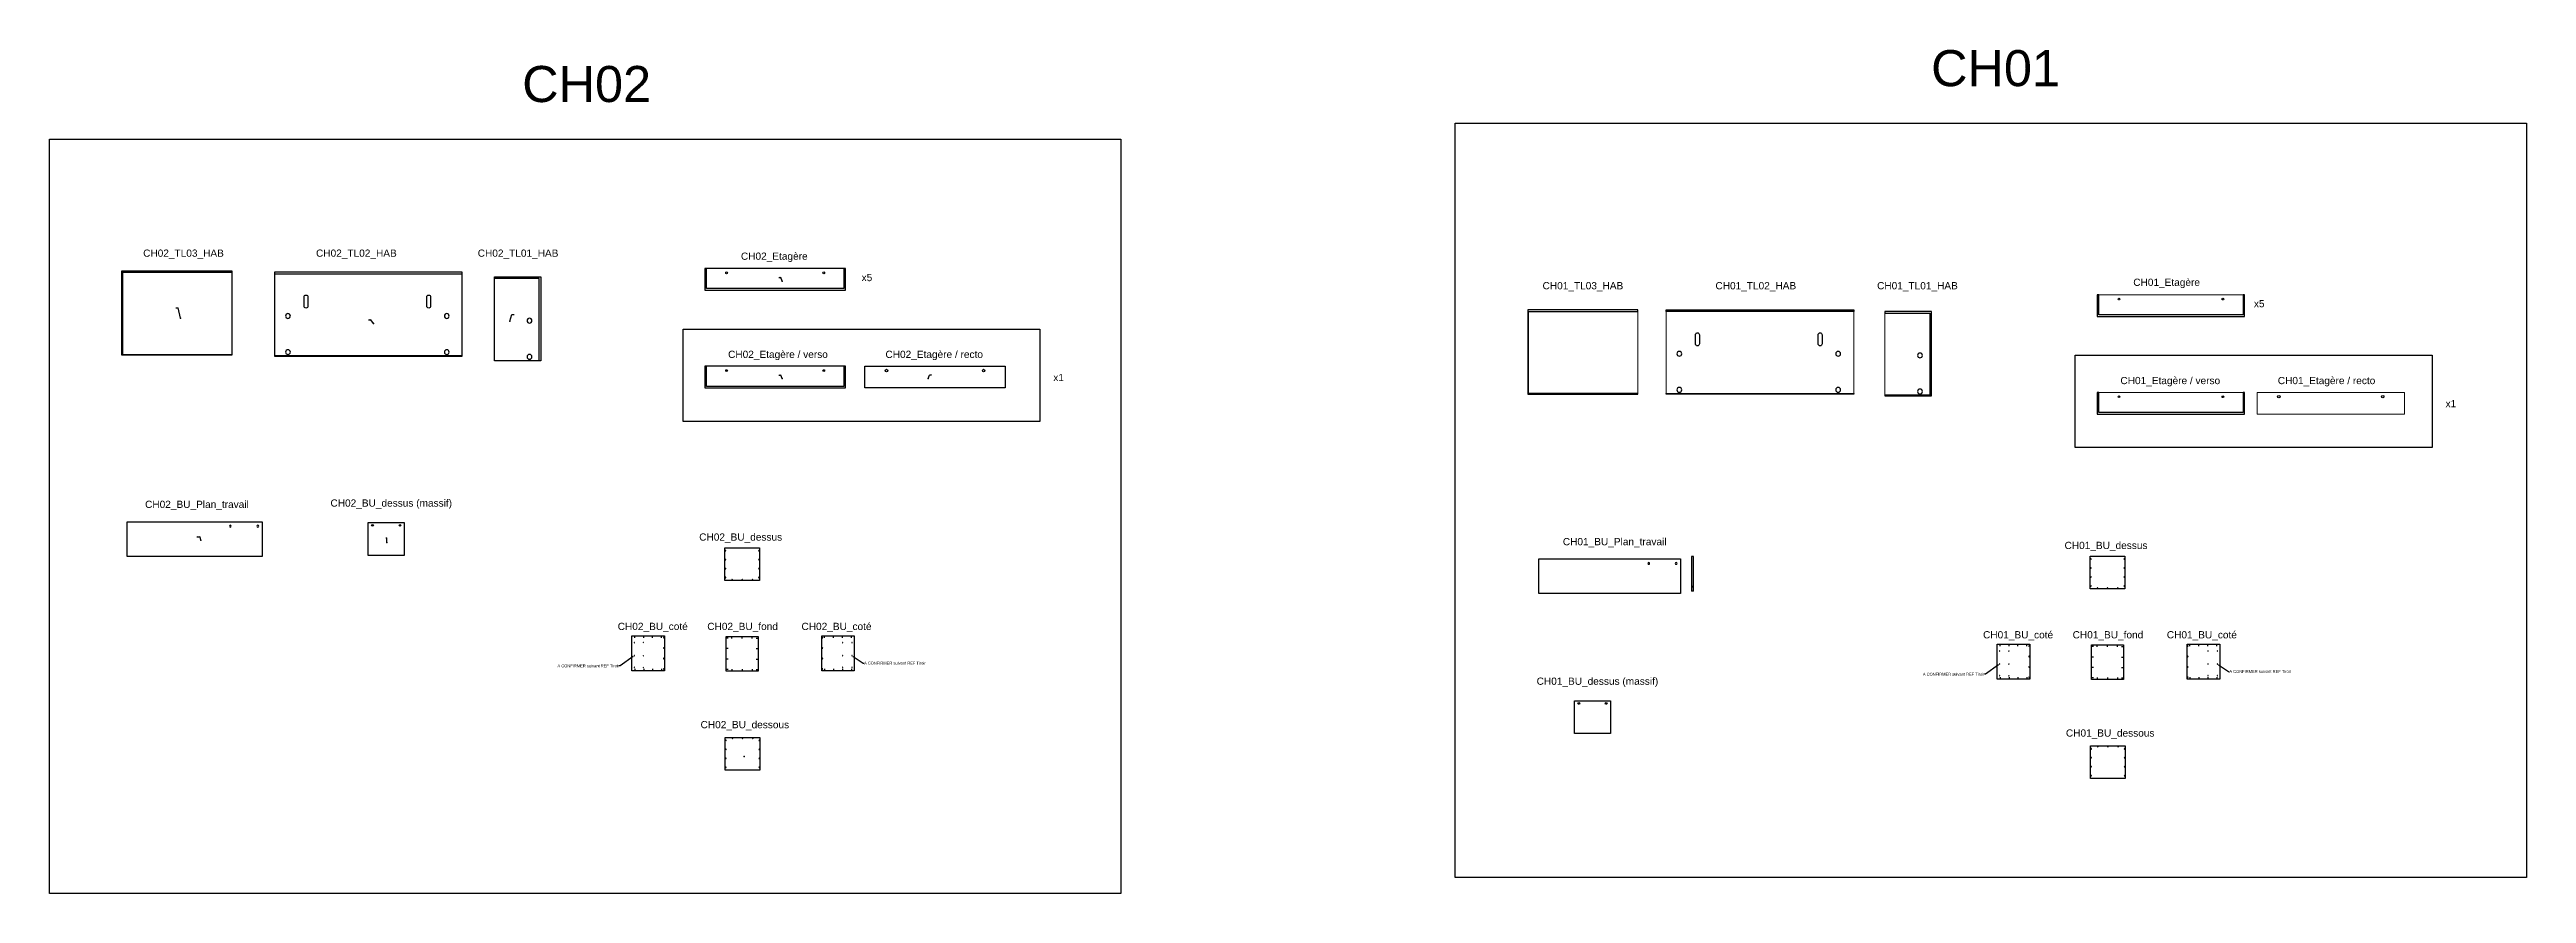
# Model space of a CAD drawing. Header units: millimetres. Extents: x 22572 to 140558, y -12987 to 35546.
# Drawn here: x 55338 to 89651, y 17461 to 29153 of the extents above; entities that cross this region are included whole.
import ezdxf
from ezdxf import colors
from ezdxf.entities.mleader import LeaderData, LeaderLine
from ezdxf.math import Vec2, Vec3

# ---------------------------------------------------------------- set-up
doc = ezdxf.new("R2010")
doc.units = ezdxf.units.MM
doc.linetypes.add('________________', pattern=[0])
for name, color, linetype in [('Parcours', 30, 'Continuous'), ('Percage 5 prof.9', 200, 'Continuous'), ('Percage 8 prof.14', 160, 'Continuous'), ('Percage chant 8 prof.28', 10, 'Continuous'), ('Poche prof.4', 10, 'Continuous'), ('Poche prof.5.5', 150, 'Continuous'), ('Poche prof.6', 140, 'Continuous'), ('Poche prof.8', 210, 'Continuous'), ('TEXTE', 7, 'Continuous')]:
    doc.layers.add(name, color=color, linetype=linetype)
doc.styles.add('MtXpl_IsonormD', font='I011000D.TTF')
doc.styles.add('Objet', font='arial.ttf', dxfattribs={"height": 100})
doc.styles.get("Standard").update_dxf_attribs({"font": 'arial.ttf', "height": 4})

msp = doc.modelspace()

# ---------------------------------------------------------------- hatches: boundary and pattern name
for points in [[(65489, 25945), (65489, 25945), (65489, 25946), (65489, 25946), (65489, 25946), (65489, 25946), (65489, 25946), (65489, 25946), (65489, 25946), (65489, 25946), (65489, 25946), (65489, 25946), (65489, 25946), (65489, 25946), (65489, 25946), (65489, 25946), (65489, 25946), (65489, 25947), (65489, 25947), (65489, 25947), (65489, 25947), (65489, 25947), (65489, 25947), (65489, 25947), (65489, 25947), (65489, 25947), (65489, 25947), (65489, 25947), (65489, 25947), (65489, 25947), (65489, 25947), (65488, 25947), (65488, 25947), (65488, 25947), (65488, 25947), (65488, 25947), (65488, 25947), (65488, 25947), (65488, 25947), (65488, 25947), (65488, 25947), (65488, 25947), (65488, 25947), (65488, 25947), (65488, 25947), (65488, 25947), (65488, 25946), (65488, 25946), (65488, 25946), (65488, 25946), (65488, 25946), (65488, 25946), (65488, 25946), (65488, 25946), (65488, 25946), (65488, 25946), (65488, 25946), (65488, 25946), (65488, 25946), (65488, 25946), (65488, 25946), (65488, 25946), (65488, 25945), (65488, 25945), (65488, 25945), (65488, 25945), (65488, 25945), (65488, 25945), (65488, 25945), (65489, 25945), (65489, 25945), (65489, 25945)], [(57151, 25433), (57151, 25433), (57151, 25433), (57151, 25433), (57151, 25433), (57151, 25433), (57152, 25433), (57152, 25433), (57152, 25433), (57152, 25433), (57152, 25433), (57152, 25433), (57152, 25433), (57152, 25433), (57152, 25433), (57152, 25433), (57152, 25433), (57152, 25434), (57152, 25434), (57152, 25434), (57152, 25434), (57152, 25434), (57152, 25434), (57152, 25434), (57152, 25434), (57152, 25434), (57151, 25434), (57151, 25434), (57151, 25434), (57151, 25434), (57151, 25434), (57151, 25434), (57151, 25434), (57151, 25434), (57151, 25434), (57151, 25434), (57151, 25434), (57151, 25434), (57151, 25434), (57151, 25434), (57150, 25434), (57150, 25434), (57150, 25434), (57150, 25434), (57150, 25434), (57150, 25434), (57150, 25434), (57150, 25434), (57150, 25434), (57150, 25434), (57150, 25434), (57150, 25433), (57150, 25433), (57150, 25433), (57150, 25433), (57150, 25433), (57150, 25433), (57150, 25433), (57150, 25433), (57150, 25433), (57150, 25433), (57150, 25433), (57150, 25433), (57150, 25433), (57151, 25433), (57151, 25433), (57151, 25433), (57151, 25433), (57151, 25433), (57151, 25433), (57151, 25433), (57151, 25433)], [(59829, 25358), (59829, 25358), (59829, 25358), (59829, 25358), (59829, 25358), (59829, 25358), (59829, 25358), (59829, 25358), (59829, 25358), (59829, 25358), (59829, 25358), (59829, 25358), (59829, 25359), (59829, 25359), (59829, 25359), (59829, 25359), (59829, 25359), (59829, 25359), (59829, 25359), (59829, 25359), (59829, 25359), (59829, 25359), (59829, 25359), (59829, 25359), (59829, 25359), (59829, 25359), (59829, 25359), (59829, 25359), (59828, 25359), (59828, 25359), (59828, 25359), (59828, 25359), (59828, 25359), (59828, 25359), (59828, 25359), (59828, 25359), (59828, 25359), (59828, 25359), (59828, 25359), (59828, 25359), (59828, 25359), (59828, 25359), (59828, 25359), (59828, 25359), (59828, 25359), (59828, 25359), (59828, 25358), (59828, 25358), (59828, 25358), (59828, 25358), (59828, 25358), (59828, 25358), (59828, 25358), (59828, 25358), (59828, 25358), (59828, 25358), (59828, 25358), (59828, 25358), (59828, 25358), (59828, 25358), (59828, 25358), (59828, 25358), (59828, 25358), (59828, 25358), (59828, 25358), (59828, 25358), (59829, 25358), (59829, 25358), (59829, 25358), (59829, 25358), (59829, 25358), (59829, 25358)], [(61713, 25388), (61713, 25388), (61713, 25388), (61713, 25388), (61713, 25388), (61714, 25388), (61714, 25388), (61714, 25388), (61714, 25388), (61714, 25388), (61714, 25388), (61714, 25388), (61714, 25388), (61714, 25388), (61714, 25388), (61714, 25388), (61714, 25388), (61714, 25388), (61714, 25388), (61714, 25388), (61714, 25388), (61714, 25388), (61714, 25388), (61714, 25388), (61714, 25389), (61714, 25389), (61714, 25389), (61714, 25389), (61714, 25389), (61714, 25389), (61714, 25389), (61714, 25389), (61714, 25389), (61714, 25389), (61714, 25389), (61714, 25389), (61714, 25389), (61714, 25389), (61714, 25389), (61713, 25389), (61713, 25389), (61713, 25389), (61713, 25389), (61713, 25389), (61713, 25389), (61713, 25389), (61713, 25389), (61713, 25389), (61713, 25389), (61713, 25389), (61713, 25389), (61713, 25389), (61713, 25389), (61713, 25389), (61713, 25389), (61713, 25389), (61713, 25389), (61713, 25388), (61713, 25388), (61713, 25388), (61713, 25388), (61713, 25388), (61713, 25388), (61713, 25388), (61713, 25388), (61713, 25388), (61713, 25388), (61713, 25388), (61713, 25388), (61713, 25388), (61713, 25388), (61713, 25388)], [(65489, 24592), (65489, 24592), (65489, 24592), (65489, 24592), (65489, 24592), (65489, 24592), (65489, 24592), (65489, 24592), (65489, 24592), (65489, 24592), (65489, 24592), (65489, 24592), (65489, 24592), (65489, 24593), (65489, 24593), (65489, 24593), (65489, 24593), (65489, 24593), (65489, 24593), (65489, 24593), (65489, 24593), (65489, 24593), (65489, 24593), (65489, 24593), (65489, 24593), (65489, 24593), (65489, 24593), (65489, 24593), (65489, 24593), (65489, 24593), (65489, 24593), (65488, 24593), (65488, 24593), (65488, 24593), (65488, 24593), (65488, 24593), (65488, 24593), (65488, 24593), (65488, 24593), (65488, 24593), (65488, 24593), (65488, 24593), (65488, 24593), (65488, 24593), (65488, 24593), (65488, 24593), (65488, 24593), (65488, 24593), (65488, 24593), (65488, 24593), (65488, 24593), (65488, 24592), (65488, 24592), (65488, 24592), (65488, 24592), (65488, 24592), (65488, 24592), (65488, 24592), (65488, 24592), (65488, 24592), (65488, 24592), (65488, 24592), (65488, 24592), (65488, 24592), (65488, 24592), (65488, 24592), (65488, 24592), (65488, 24592), (65488, 24592), (65489, 24592), (65489, 24592), (65489, 24592)], [(67507, 24592), (67507, 24592), (67507, 24592), (67507, 24592), (67507, 24592), (67507, 24592), (67507, 24592), (67507, 24592), (67507, 24592), (67507, 24592), (67507, 24592), (67507, 24592), (67507, 24592), (67507, 24593), (67507, 24593), (67507, 24593), (67507, 24593), (67507, 24593), (67507, 24593), (67507, 24593), (67507, 24593), (67507, 24593), (67507, 24593), (67507, 24593), (67507, 24593), (67507, 24593), (67507, 24593), (67507, 24593), (67507, 24593), (67507, 24593), (67507, 24593), (67508, 24593), (67508, 24593), (67508, 24593), (67508, 24593), (67508, 24593), (67508, 24593), (67508, 24593), (67508, 24593), (67508, 24593), (67508, 24593), (67508, 24593), (67508, 24593), (67508, 24593), (67508, 24593), (67508, 24593), (67508, 24593), (67508, 24593), (67508, 24593), (67508, 24593), (67508, 24593), (67508, 24592), (67508, 24592), (67508, 24592), (67508, 24592), (67508, 24592), (67508, 24592), (67508, 24592), (67508, 24592), (67508, 24592), (67508, 24592), (67508, 24592), (67508, 24592), (67508, 24592), (67508, 24592), (67508, 24592), (67508, 24592), (67508, 24592), (67508, 24592), (67507, 24592), (67507, 24592), (67507, 24592)], [(57434, 22355), (57434, 22355), (57434, 22355), (57434, 22355), (57434, 22355), (57434, 22355), (57434, 22355), (57434, 22355), (57434, 22355), (57434, 22355), (57434, 22355), (57434, 22356), (57434, 22356), (57434, 22356), (57434, 22356), (57434, 22356), (57434, 22356), (57434, 22356), (57434, 22356), (57434, 22356), (57434, 22356), (57434, 22356), (57434, 22356), (57434, 22356), (57434, 22356), (57434, 22357), (57434, 22357), (57434, 22357), (57434, 22357), (57434, 22357), (57434, 22357), (57434, 22357), (57434, 22357), (57433, 22357), (57433, 22357), (57433, 22357), (57433, 22357), (57433, 22357), (57433, 22357), (57433, 22357), (57433, 22357), (57433, 22357), (57433, 22357), (57433, 22356), (57433, 22356), (57433, 22356), (57433, 22356), (57433, 22356), (57433, 22356), (57433, 22356), (57433, 22356), (57433, 22356), (57433, 22356), (57433, 22356), (57433, 22356), (57433, 22356), (57433, 22356), (57433, 22355), (57433, 22355), (57433, 22355), (57433, 22355), (57433, 22355), (57433, 22355), (57433, 22355), (57433, 22355), (57433, 22355), (57433, 22355), (57433, 22355), (57433, 22355), (57433, 22355), (57433, 22355), (57434, 22355)], [(60013, 22323), (60014, 22323), (60014, 22323), (60014, 22323), (60014, 22323), (60014, 22323), (60014, 22323), (60014, 22323), (60014, 22323), (60014, 22323), (60014, 22323), (60014, 22323), (60014, 22323), (60014, 22323), (60014, 22323), (60014, 22323), (60014, 22323), (60014, 22323), (60014, 22323), (60014, 22323), (60014, 22324), (60014, 22324), (60014, 22324), (60014, 22324), (60014, 22324), (60014, 22324), (60014, 22324), (60014, 22324), (60014, 22324), (60014, 22324), (60014, 22324), (60014, 22324), (60014, 22324), (60014, 22324), (60014, 22324), (60014, 22324), (60013, 22324), (60013, 22324), (60013, 22324), (60013, 22324), (60013, 22324), (60013, 22324), (60013, 22324), (60013, 22324), (60013, 22324), (60013, 22324), (60013, 22324), (60013, 22324), (60013, 22324), (60013, 22324), (60013, 22324), (60013, 22324), (60013, 22324), (60013, 22323), (60013, 22323), (60013, 22323), (60013, 22323), (60013, 22323), (60013, 22323), (60013, 22323), (60013, 22323), (60013, 22323), (60013, 22323), (60013, 22323), (60013, 22323), (60013, 22323), (60013, 22323), (60013, 22323), (60013, 22323), (60013, 22323), (60013, 22323), (60013, 22323)], [(64959, 19359), (64959, 19359), (64959, 19359), (64960, 19359), (64960, 19359), (64960, 19359), (64960, 19359), (64960, 19359), (64960, 19359), (64960, 19359), (64960, 19360), (64960, 19360), (64960, 19360), (64960, 19360), (64960, 19360), (64960, 19360), (64960, 19360), (64960, 19360), (64960, 19360), (64960, 19360), (64960, 19360), (64960, 19360), (64960, 19360), (64960, 19360), (64960, 19361), (64960, 19361), (64960, 19361), (64960, 19361), (64959, 19361), (64959, 19361), (64959, 19361), (64959, 19361), (64959, 19361), (64959, 19361), (64959, 19361), (64959, 19361), (64959, 19361), (64959, 19361), (64959, 19361), (64959, 19361), (64959, 19361), (64959, 19361), (64958, 19361), (64958, 19360), (64958, 19360), (64958, 19360), (64958, 19360), (64958, 19360), (64958, 19360), (64958, 19360), (64958, 19360), (64958, 19360), (64958, 19360), (64958, 19360), (64958, 19360), (64958, 19360), (64958, 19360), (64958, 19359), (64958, 19359), (64958, 19359), (64958, 19359), (64959, 19359), (64959, 19359), (64959, 19359), (64959, 19359), (64959, 19359), (64959, 19359), (64959, 19359), (64959, 19359), (64959, 19359), (64959, 19359), (64959, 19359)]]:
    msp.add_hatch(color=256).paths.add_polyline_path(points)

# ---------------------------------------------------------------- linework, layer by layer
for p, q in [((65439, 25996), (65467, 25996)), ((65488, 25946), (65467, 25996)), ((57086, 25573), (57120, 25573)), ((57151, 25433), (57120, 25573)), ((59756, 25408), (59790, 25408)), ((59828, 25358), (59790, 25408)), ((61713, 25388), (61744, 25481)), ((61744, 25481), (61777, 25481)), ((65439, 24643), (65467, 24643)), ((65488, 24593), (65467, 24643)), ((67508, 24593), (67529, 24643)), ((67557, 24643), (67529, 24643)), ((57378, 22403), (57423, 22403)), ((57433, 22356), (57423, 22403)), ((59998, 22388), (60013, 22388)), ((60013, 22323), (60013, 22388)), ((78112, 22130), (78084, 22130)), ((78084, 22130), (78084, 21650)), ((78112, 21650), (78112, 22130)), ((78112, 21650), (78084, 21650)), ((78109, 21699), (78109, 21724)), ((78112, 21724), (78109, 21724)), ((78109, 21699), (78112, 21699))]:
    msp.add_line(p, q)
for points in [[(55338, 27911), (70178, 27911), (70178, 17461), (55338, 17461)], [(74811, 28131), (89651, 28131), (89651, 17681), (74811, 17681)], [(56339, 24920), (56339, 26086), (57862, 26086), (57862, 24920)], [(66363, 25819), (66363, 26118), (64418, 26118), (64418, 25819)], [(61056, 24903), (61056, 26069), (58456, 26069), (58456, 24903)], [(62145, 26004), (62145, 24838), (61502, 24838), (61502, 26004)], [(64114, 25280), (69057, 25280), (69057, 24001), (64114, 24001)], [(66363, 24465), (66363, 24765), (64418, 24765), (64418, 24465)], [(66633, 24465), (66633, 24765), (68578, 24765), (68578, 24465)], [(83401, 24918), (88345, 24918), (88345, 23639), (83401, 23639)], [(58283, 22131), (56413, 22131), (56413, 22611), (58283, 22611)], [(60253, 22599), (60253, 22142), (59753, 22142), (59753, 22599)], [(65174, 21798), (64694, 21798), (64694, 22250), (65174, 22250)], [(77932, 21615), (75967, 21615), (75967, 22095), (77932, 22095)], [(84088, 21682), (83608, 21682), (83608, 22134), (84088, 22134)], [(63857, 20547), (63405, 20547), (63405, 21029), (63857, 21029)], [(65153, 21022), (65153, 20540), (64711, 20540), (64711, 21022)], [(66487, 20547), (66035, 20547), (66035, 21029), (66487, 21029)], [(82771, 20431), (82319, 20431), (82319, 20913), (82771, 20913)], [(84067, 20906), (84067, 20424), (83625, 20424), (83625, 20906)], [(85401, 20431), (84949, 20431), (84949, 20913), (85401, 20913)], [(76963, 20132), (76963, 19675), (76463, 19675), (76463, 20132)], [(65179, 19169), (64699, 19169), (64699, 19621), (65179, 19621)], [(84093, 19053), (83613, 19053), (83613, 19505), (84093, 19505)]]:
    msp.add_lwpolyline(points, close=True)
at = {"color": 7, "linetype": '________________', "lineweight": 9}
for points in [[(85746, 25456), (85746, 25755), (83706, 25755), (83706, 25456)], [(77342, 25546), (77342, 24380), (75819, 24380), (75819, 25546)], [(80331, 24380), (77731, 24380), (77731, 25546), (80331, 25546)], [(81407, 25523), (81407, 24357), (80764, 24357), (80764, 25523)], [(85746, 24103), (85746, 24402), (83706, 24402), (83706, 24103)], [(87960, 24103), (87960, 24402), (85920, 24402), (85920, 24103)]]:
    msp.add_lwpolyline(points, close=True, dxfattribs=at)
for centre in [(64718, 26059), (66063, 26059), (84006, 25696), (85446, 25696), (64718, 24705), (66063, 24705), (84006, 24343), (85446, 24343)]:
    msp.add_circle(centre, 12.5)
at = {"extrusion": (0, 0, -1)}
for centre in [(-61987, 25396), (-61987, 24896)]:
    msp.add_circle(centre, 33.5, dxfattribs=at)
for p in [(65488, 25946), (57151, 25433), (59828, 25358), (61713, 25388), (65488, 24593), (67508, 24593), (57433, 22356), (60013, 22323), (64959, 19360)]:
    msp.add_point(p)
at = {"layer": 'Parcours'}
for points in [[(58918, 25598, -1), (58864, 25598), (58864, 25724, -1), (58918, 25724)], [(60618, 25598, -1), (60564, 25598), (60564, 25724, -1), (60618, 25724)], [(78139, 25201, -1), (78193, 25201), (78193, 25075, -1), (78139, 25075)], [(79839, 25201, -1), (79893, 25201), (79893, 25075, -1), (79839, 25075)]]:
    msp.add_lwpolyline(points, format="xyb", close=True, dxfattribs=at)
at = {"layer": 'Parcours', "extrusion": (0, 0, -1)}
for centre in [(-58641, 25461), (-60841, 25461), (-58641, 24961), (-60841, 24961), (-77916, 24938), (-80116, 24938), (-81249, 24915), (-77916, 24438), (-80116, 24438), (-81249, 24415)]:
    msp.add_circle(centre, 33.5, dxfattribs=at)
at = {"layer": 'Percage 5 prof.9', "transparency": 33554687, "extrusion": (0, 0, -1)}
for centre in [(-63438, 20936), (-63566, 20936), (-66326, 20936), (-66454, 20936), (-63438, 20755), (-63438, 20593), (-63566, 20755), (-63566, 20593), (-66326, 20755), (-66326, 20593), (-66454, 20755), (-66454, 20593), (-82352, 20820), (-82352, 20639), (-82480, 20820), (-82480, 20639), (-85240, 20820), (-85240, 20639), (-85368, 20820), (-85368, 20639), (-82352, 20477), (-82480, 20477), (-85240, 20477), (-85368, 20477)]:
    msp.add_circle(centre, 2.5, dxfattribs=at)
at = {"layer": 'Percage 8 prof.14', "transparency": 33554687, "extrusion": (0, 0, -1)}
for centre in [(-64704, 22210), (-64704, 22086), (-64704, 21962), (-65165, 22210), (-65165, 22086), (-65165, 21962), (-83618, 22094), (-83618, 21970), (-84079, 22094), (-84079, 21970), (-64704, 21838), (-64793, 21808), (-64934, 21808), (-65075, 21808), (-65165, 21838), (-83618, 21846), (-83618, 21722), (-83707, 21692), (-83848, 21692), (-83989, 21692), (-84079, 21846), (-84079, 21722), (-63848, 21004), (-66045, 21004), (-63848, 20860), (-63848, 20716), (-66045, 20860), (-66045, 20716), (-82762, 20888), (-82762, 20744), (-82762, 20600), (-84959, 20888), (-84959, 20744), (-84959, 20600), (-63848, 20572), (-66045, 20572), (-82762, 20456), (-84959, 20456), (-64709, 19581), (-64798, 19611), (-64939, 19611), (-65080, 19611), (-65170, 19581), (-64709, 19457), (-64709, 19333), (-65170, 19457), (-65170, 19333), (-83623, 19465), (-83623, 19341), (-83623, 19217), (-83712, 19495), (-83853, 19495), (-83994, 19495), (-84084, 19465), (-84084, 19341), (-84084, 19217), (-64709, 19209), (-65170, 19209), (-83623, 19093), (-84084, 19093)]:
    msp.add_circle(centre, 4, dxfattribs=at)
at = {"layer": 'Percage chant 8 prof.28'}
for p, q in [((63445, 21001), (63445, 21029)), ((63569, 21001), (63569, 21029)), ((63693, 21001), (63693, 21029)), ((63817, 21001), (63817, 21029)), ((64739, 20997), (64711, 20997)), ((64791, 20994), (64791, 21022)), ((64932, 20994), (64932, 21022)), ((65073, 20994), (65073, 21022)), ((65125, 20997), (65153, 20997)), ((66075, 21001), (66075, 21029)), ((66199, 21001), (66199, 21029)), ((66323, 21001), (66323, 21029)), ((66447, 21001), (66447, 21029)), ((64739, 20853), (64711, 20853)), ((64739, 20709), (64711, 20709)), ((65125, 20853), (65153, 20853)), ((65125, 20709), (65153, 20709)), ((82359, 20885), (82359, 20913)), ((82483, 20885), (82483, 20913)), ((82607, 20885), (82607, 20913)), ((82731, 20885), (82731, 20913)), ((83653, 20881), (83625, 20881)), ((83653, 20737), (83625, 20737)), ((83653, 20593), (83625, 20593)), ((83705, 20878), (83705, 20906)), ((83846, 20878), (83846, 20906)), ((83987, 20878), (83987, 20906)), ((84039, 20881), (84067, 20881)), ((84039, 20737), (84067, 20737)), ((84039, 20593), (84067, 20593)), ((84989, 20885), (84989, 20913)), ((85113, 20885), (85113, 20913)), ((85237, 20885), (85237, 20913)), ((85361, 20885), (85361, 20913)), ((63445, 20575), (63445, 20547)), ((63569, 20575), (63569, 20547)), ((63693, 20575), (63693, 20547)), ((63817, 20575), (63817, 20547)), ((64739, 20565), (64711, 20565)), ((64791, 20568), (64791, 20540)), ((64932, 20568), (64932, 20540)), ((65073, 20568), (65073, 20540)), ((65125, 20565), (65153, 20565)), ((66075, 20575), (66075, 20547)), ((66199, 20575), (66199, 20547)), ((66323, 20575), (66323, 20547)), ((66447, 20575), (66447, 20547)), ((82359, 20459), (82359, 20431)), ((82483, 20459), (82483, 20431)), ((82607, 20459), (82607, 20431)), ((82731, 20459), (82731, 20431)), ((83653, 20449), (83625, 20449)), ((83705, 20452), (83705, 20424)), ((83846, 20452), (83846, 20424)), ((83987, 20452), (83987, 20424)), ((84039, 20449), (84067, 20449)), ((84989, 20459), (84989, 20431)), ((85113, 20459), (85113, 20431)), ((85237, 20459), (85237, 20431)), ((85361, 20459), (85361, 20431))]:
    msp.add_line(p, q, dxfattribs=at)
at = {"layer": 'Poche prof.4', "extrusion": (0, 0, -1)}
for centre in [(-57843, 22550), (-58223, 22550), (-77492, 22034), (-77872, 22034)]:
    msp.add_circle(centre, 12.5, dxfattribs=at)
at = {"layer": 'Poche prof.4'}
for centre in [(59813, 22561), (60193, 22561), (76523, 20094), (76903, 20094)]:
    msp.add_circle(centre, 12.5, dxfattribs=at)
at = {"layer": 'Poche prof.5.5'}
for points in [[(64439, 25840), (64439, 26118), (64418, 26118), (64418, 25819), (66363, 25819), (66363, 26118), (66342, 26118), (66342, 25840)], [(83727, 25477), (83727, 25755), (83706, 25755), (83706, 25456), (85746, 25456), (85746, 25755), (85725, 25755), (85725, 25477)], [(64439, 24486), (64439, 24765), (64418, 24765), (64418, 24465), (66363, 24465), (66363, 24765), (66342, 24765), (66342, 24486)], [(83727, 24124), (83727, 24402), (83706, 24402), (83706, 24103), (85746, 24103), (85746, 24402), (85725, 24402), (85725, 24124)]]:
    msp.add_lwpolyline(points, close=True, dxfattribs=at)
at = {"layer": 'Poche prof.6'}
for centre in [(66933, 24705), (68278, 24705), (86220, 24343), (87660, 24343)]:
    msp.add_circle(centre, 17.5, dxfattribs=at)
at = {"layer": 'Poche prof.8'}
for points in [[(57862, 24928), (57862, 24920), (56339, 24920), (56339, 26086), (57862, 26086), (57862, 26064), (56347, 26064), (56347, 24928)], [(58456, 26047), (61056, 26047), (61056, 26069), (58456, 26069)], [(62123, 25982), (61502, 25982), (61502, 26004), (62145, 26004), (62145, 24838), (61502, 24838), (61502, 24846), (62123, 24846)], [(77342, 25524), (77342, 25546), (75819, 25546), (75819, 24380), (77342, 24380), (77342, 24388), (75827, 24388), (75827, 25524)], [(77731, 25546), (80331, 25546), (80331, 25524), (77731, 25524)], [(81385, 24365), (80764, 24365), (80764, 24357), (81407, 24357), (81407, 25523), (80764, 25523), (80764, 25501), (81385, 25501)], [(58456, 24903), (61056, 24903), (61056, 24911), (58456, 24911)], [(77731, 24388), (80331, 24388), (80331, 24380), (77731, 24380)]]:
    msp.add_lwpolyline(points, close=True, dxfattribs=at)

# ---------------------------------------------------------------- texts
at = {"style": 'MtXpl_IsonormD'}
for s, p in [('CH02_Etagere', (65440, 26003)), (' 1945', (65440, 25997)), ('CH01_TL03_HAB', (57087, 25580)), (' 1166', (57087, 25574)), ('CH01_TL02_HAB', (59757, 25415)), (' 2600', (59757, 25409)), ('CH01_TL01_HAB', (61745, 25487)), (' 643', (61745, 25482)), ('CH02_Etagere', (65440, 24649)), (' 1945', (65440, 24644)), ('CH02_Etagere', (67529, 24649)), (' 1945', (67546, 24644)), ('CH03_BU_Plan_travail', (57379, 22410)), (' 1870', (57379, 22404)), ('Dessus', (59999, 22395)), (' 500', (59999, 22389))]:
    msp.add_text(s, height=3.5, dxfattribs=at).set_placement(p)
at = {"layer": 'TEXTE', "transparency": 33554687, "attachment_point": 1, "style": 'Objet'}
for s, width, insert, char_height in [('\\pi6830.92631;CH02', 15376.04, (55055, 28925), 500), ('\\pi6876.6289;CH01', 15376.04, (74527, 29145), 500), ('CH02_TL03_HAB', 867.25, (56635, 26382), 100), ('CH02_TL02_HAB', 867.25, (59030, 26382), 100), ('CH02_TL01_HAB', 867.25, (61270, 26382), 100), ('CH02_Etagère', 1472.21, (64916, 26340), 100), ('x5', 1472.21, (66588, 26044), 100), ('CH01_TL03_HAB', 867.25, (76021, 25931), 100), ('CH01_TL02_HAB', 867.25, (78416, 25931), 100), ('CH01_TL01_HAB', 867.25, (80655, 25931), 100), ('CH01_Etagère', 1472.21, (84204, 25978), 100), ('x5', 1472.21, (85875, 25682), 100), ('CH02_Etagère / verso', 1472.21, (64738, 24980), 100), ('CH02_Etagère / recto', 1472.21, (66918, 24980), 100), ('x1', 1472.21, (69243, 24659), 100), ('CH01_Etagère / verso', 1472.21, (84026, 24617), 100), ('CH01_Etagère / recto', 1472.21, (86206, 24617), 100), ('x1', 1472.21, (88530, 24297), 100), ('CH02_BU_Plan_travail', 867.25, (56662, 22902), 100), ('CH02_BU_dessus (massif)', 1831.79, (59230, 22920), 100), ('CH02_BU_dessus', 867.25, (64338, 22449), 100), ('CH01_BU_Plan_travail', 867.25, (76302, 22385), 100), ('CH01_BU_dessus', 867.25, (83252, 22333), 100), ('CH02_BU_coté', 867.25, (63209, 21211), 100), ('CH02_BU_fond', 867.25, (64450, 21211), 100), ('CH02_BU_coté', 867.25, (65755, 21211), 100), ('CH01_BU_coté', 867.25, (82123, 21095), 100), ('CH01_BU_fond', 867.25, (83364, 21095), 100), ('CH01_BU_coté', 867.25, (84669, 21095), 100), ('CH01_BU_dessus (massif)', 1831.79, (75939, 20452), 100), ('CH02_BU_dessous', 867.25, (64357, 19850), 100), ('CH01_BU_dessous', 867.25, (83271, 19734), 100)]:
    msp.add_mtext_dynamic_manual_height_columns(s, width=width, gutter_width=500, heights=[0], dxfattribs=dict(at, insert=insert, char_height=char_height))

# ---------------------------------------------------------------- leaders
at = {"layer": 'TEXTE'}
ml = msp.add_multileader_mtext('Standard', dxfattribs=at)
ml.set_content('{\\C256;A CONFIRMER suivant REF Tiroir }', color=256)
ml.set_leader_properties()
ml.build(insert=Vec2(0, 0))
ml.multileader.update_dxf_attribs({"dogleg_length": 10, "arrow_head_size": 20})
ctx = ml.context
ctx.base_point, ctx.char_height, ctx.arrow_head_size, ctx.landing_gap_size, ctx.plane_origin = Vec3(62374, 20614), 40, 20, 1, Vec3(63438, 20755)
notes = []
notes.append((ctx, [(0, (1, 1, 0), (63241, 20614), (-1, 0), 10, [(0, [(63438, 20755)], 0, [])])]))
ctx.mtext.insert, ctx.mtext.flow_direction = Vec3(62375, 20634), 5
ml = msp.add_multileader_mtext('Standard', dxfattribs=at)
ml.set_content('A CONFIRMER suivant REF Tiroir ', color=256)
ml.set_leader_properties()
ml.build(insert=Vec2(0, 0))
ml.multileader.update_dxf_attribs({"dogleg_length": 10, "arrow_head_size": 20})
ctx = ml.context
ctx.base_point, ctx.char_height, ctx.arrow_head_size, ctx.landing_gap_size, ctx.plane_origin = Vec3(66620, 20652), 40, 20, 1, Vec3(66454, 20755)
notes.append((ctx, [(0, (1, 1, 0), (66610, 20652), (1, 0), 10, [(0, [(66454, 20755)], 0, [])])]))
ctx.mtext.insert, ctx.mtext.flow_direction = Vec3(66621, 20673), 5
ml = msp.add_multileader_mtext('Standard', dxfattribs=at)
ml.set_content('{\\C256;A CONFIRMER suivant REF Tiroir }', color=256)
ml.set_leader_properties()
ml.build(insert=Vec2(0, 0))
ml.multileader.update_dxf_attribs({"dogleg_length": 10, "arrow_head_size": 20})
ctx = ml.context
ctx.base_point, ctx.char_height, ctx.arrow_head_size, ctx.landing_gap_size, ctx.plane_origin = Vec3(81288, 20498), 40, 20, 1, Vec3(82352, 20639)
notes.append((ctx, [(0, (1, 1, 0), (82155, 20498), (-1, 0), 10, [(0, [(82352, 20639)], 0, [])])]))
ctx.mtext.insert, ctx.mtext.flow_direction = Vec3(81289, 20518), 5
ml = msp.add_multileader_mtext('Standard', dxfattribs=at)
ml.set_content('A CONFIRMER suivant REF Tiroir ', color=256)
ml.set_leader_properties()
ml.build(insert=Vec2(0, 0))
ml.multileader.update_dxf_attribs({"dogleg_length": 10, "arrow_head_size": 20})
ctx = ml.context
ctx.base_point, ctx.char_height, ctx.arrow_head_size, ctx.landing_gap_size, ctx.plane_origin = Vec3(85534, 20536), 40, 20, 1, Vec3(85368, 20639)
notes.append((ctx, [(0, (1, 1, 0), (85524, 20536), (1, 0), 10, [(0, [(85368, 20639)], 0, [])])]))
ctx.mtext.insert, ctx.mtext.flow_direction = Vec3(85535, 20557), 5
for ctx, leaders in notes:
    for number, flags, end, landing, length, lines in leaders:
        leader = LeaderData()
        leader.index, (leader.has_last_leader_line, leader.has_dogleg_vector, leader.attachment_direction) = number, flags
        leader.last_leader_point, leader.dogleg_vector, leader.dogleg_length = Vec3(end), Vec3(landing), length
        for number, points, colour, breaks in lines:
            line = LeaderLine()
            line.index, line.vertices, line.color, line.breaks = number, Vec3.list(points), colors.encode_raw_color(colour), breaks
            leader.lines.append(line)
        ctx.leaders.append(leader)

doc.saveas('drawing.dxf')
